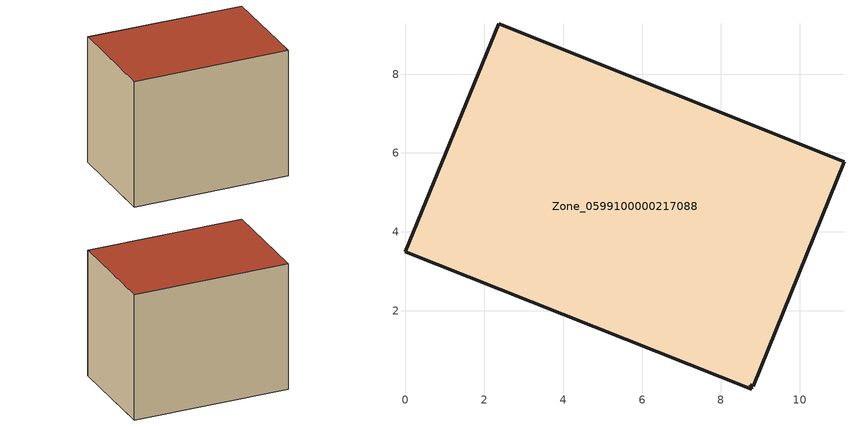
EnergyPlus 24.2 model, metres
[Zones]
Zone_0599100000217088
 floor ground (C_G): 8.78,0 0,3.49 2.36,9.28 11.12,5.77 8.82,0.08 8.74,0.12 z0
 wall outside (C_F): 2.36,9.28 0,3.49 8.78,0 8.74,0.12 8.82,0.08 11.12,5.77 2.36,9.28 z0:7.73
 roof outside (C_R): 0,3.49 8.78,0 8.74,0.12 8.82,0.08 11.12,5.77 2.36,9.28 z7.73
[BUILDING]
Pand.0599100000217088: North Axis=0; Terrain=City; Loads Convergence Tolerance Value=0.04; Temperature Convergence Tolerance Value=0.4; Solar Distribution=FullExterior; Maximum Number of Warmup Days=25; Minimum Number of Warmup Days=1
[Site:Location]
Rotterdam.The.Hague.AP_ZH_NLD Design_Conditions: Latitude=51.96; Longitude=4.45; Time Zone=1; Elevation=-4.5
[SITE:GROUNDTEMPERATURE:BUILDINGSURFACE]
18, 18, 18, 18, 18, 18, 18, 18, 18, 18, 18, 18
[MATERIAL] Thermal Absorptance=0.9; Solar Absorptance=0.7; Visible Absorptance=0.7
Name | Roughness | Thickness | Conductivity | Density | Specific Heat
G.D.1965 | MediumSmooth | 0.15 | 1 | 540 | 1210
F.D.1965 | Rough | 0.3 | 0.857143 | 1920 | 840
R.D.1965 | MediumRough | 0.2 | 0.08 | 1500 | 1000
[CONSTRUCTION]
C_G: G.D.1965
C_F: F.D.1965
C_R: R.D.1965
[ZONE]
Zone_0599100000217088: Type=1; Multiplier=1; Ceiling Height=Autocalculate; Volume=Autocalculate; Floor Area=autocalculate; Part of Total Floor Area=Yes
[ZONEINFILTRATION:DESIGNFLOWRATE]
Infil_Zone_0599100000217088: Zone or ZoneList or Space or SpaceList=Zone_0599100000217088; Schedule=AlwaysOn; Design Flow Rate Calculation Method=Flow/Area; Flow Rate per Floor Area=0.0042; Constant Term Coefficient=1; Temperature Term Coefficient=0; Velocity Term Coefficient=0; Velocity Squared Term Coefficient=0
[HVACTEMPLATE:ZONE:IDEALLOADSAIRSYSTEM]
Zone_0599100000217088: Maximum Heating Supply Air Temperature=50; Minimum Cooling Supply Air Temperature=13; Maximum Heating Supply Air Humidity Ratio=0.0156; Minimum Cooling Supply Air Humidity Ratio=0.0077; Heating Limit=NoLimit; Cooling Limit=NoLimit; Dehumidification Control Type=ConstantSensibleHeatRatio; Cooling Sensible Heat Ratio=0.7; Dehumidification Setpoint=60; Humidification Control Type=None; Humidification Setpoint=30; Outdoor Air Method=None; Outdoor Air Flow Rate per Person=0.00944; Outdoor Air Flow Rate per Zone Floor Area=0; Outdoor Air Flow Rate per Zone=0; Demand Controlled Ventilation Type=None; Outdoor Air Economizer Type=NoEconomizer; Heat Recovery Type=None; Sensible Heat Recovery Effectiveness=0.7; Latent Heat Recovery Effectiveness=0.65
[ZONECONTROL:THERMOSTAT]
ThermostatControl_Zone_0599100000217088: Zone or ZoneList=Zone_0599100000217088; Control Type Schedule=DualSetpointControlType; Control 1=Thermostat_Zone_0599100000217088; Temperature Difference Between Cutout And Setpoint=0
[THERMOSTATSETPOINT:DUALSETPOINT]
Thermostat_Zone_0599100000217088: Heating Setpoint Temperature Schedule=HeatingSetpoint_Zone_0599100000217088; Cooling Setpoint Temperature Schedule=CoolingSetpoint_Zone_0599100000217088
[SCHEDULE:COMPACT]
HeatingSetpoint_Zone_0599100000217088: Through: 12/31, For: AllDays, Until: 24:00, 21
CoolingSetpoint_Zone_0599100000217088: Through: 12/31, For: AllDays, Until: 24:00, 24
DualSetpointControlType: Through: 12/31, For: AllDays, Until: 24:00, 4
AlwaysOn: Through: 12/31, For: AllDays, Until: 24:00, 1
